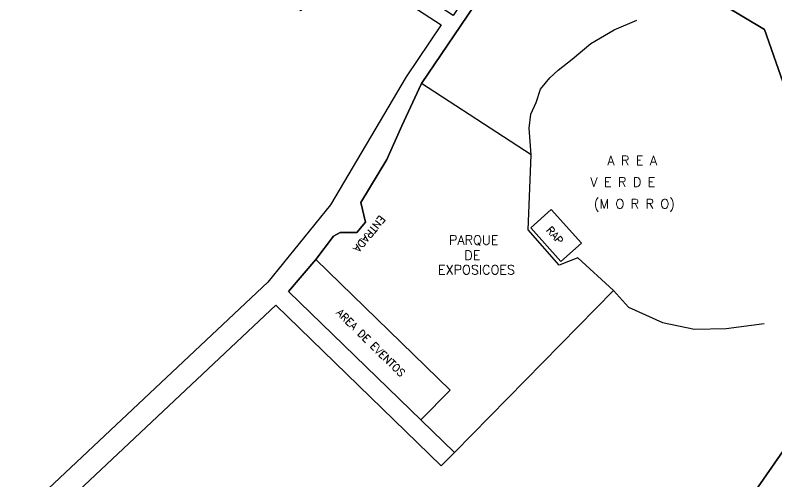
# Model space of a CAD drawing. Extents: x 714896 to 749292, y 8417558 to 8447149.
# Drawn here: x 743645 to 744458, y 8428951 to 8429449 of the extents above; entities that cross this region are included whole.
import ezdxf

# ---------------------------------------------------------------- set-up
doc = ezdxf.new("R2010")
doc.units = 0
doc.header["$MEASUREMENT"] = 0
for name, color, linetype in [('LOTE', 7, 'CONTINUOUS'), ('QUADRA', 6, 'CONTINUOUS'), ('TEXTO', 7, 'CONTINUOUS')]:
    doc.layers.add(name, color=color, linetype=linetype)
doc.styles.add('ROMANS', font='ROMANS.SHX', dxfattribs={"height": 1.5})

msp = doc.modelspace()

# ---------------------------------------------------------------- linework, layer by layer
at = {"layer": 'LOTE', "linetype": 'CONTINUOUS'}
for points in [[(743597.23, 8429512.57), (743700.66, 8429601.76), (743709.36, 8429609.93), (743844.59, 8429522.63), (743854.67, 8429516.12), (743950.45, 8429454.29), (743987.13, 8429512.15), (744099.74, 8429438.66), (744062.54, 8429383.34), (743981.77, 8429246.72), (743914.65, 8429163.82), (743650.4, 8428915.11), (743559.81, 8428989.83)], [(743549.93, 8428977.05), (743646.82, 8428897.14), (743682.33, 8428858.61), (743696, 8428873.17), (743670.09, 8428901.24), (743923.24, 8429139.48), (744100.06, 8428967.66), (744114, 8428982), (743937, 8429154), (743966, 8429188), (743985, 8429213), (743992, 8429217), (744010, 8429217), (744019, 8429228), (744014, 8429249), (744042, 8429295), (744058, 8429331), (744079, 8429376), (744141.91, 8429469.57), (744220.83, 8429568.02), (744445.37, 8429433.76), (744556.7, 8429115.7), (744045.2, 8428379.06), (743172.82, 8428823.02)], [(744196, 8429300), (744193.88, 8429328.58), (744195.8, 8429343.55), (744201.55, 8429355.99), (744205.93, 8429370.05), (744215.83, 8429382.34), (744225.01, 8429390.42), (744239.7, 8429402.06), (744259.74, 8429418.99), (744284.76, 8429433.52), (744309.06, 8429443.83)], [(743966, 8429188), (744109.43, 8429048.62), (744078.18, 8429016.81)], [(744284, 8429155), (744299.84, 8429137.14), (744336.44, 8429120.77), (744370.44, 8429113.64), (744404.38, 8429114.48), (744444.8, 8429119.89)]]:
    msp.add_lwpolyline(points, dxfattribs=at)
at = {"layer": 'LOTE', "color": 2}
for points in [[(744141.91, 8429469.57), (744079, 8429376)], [(744100.06, 8428967.66), (743923.24, 8429139.48)]]:
    msp.add_lwpolyline(points, dxfattribs=at)
at = {"layer": 'LOTE', "linetype": 'CONTINUOUS'}
msp.add_lwpolyline([(744284, 8429155), (744246, 8429190), (744226, 8429182), (744193, 8429220), (744196, 8429300), (744079, 8429376), (744058, 8429331), (744042, 8429295), (744014, 8429249), (744019, 8429228), (744010, 8429217), (743992, 8429217), (743985, 8429213), (743966, 8429188), (743937, 8429154), (744114, 8428982)], close=True, dxfattribs=at)
at = {"layer": 'LOTE'}
msp.add_lwpolyline([(744195.62, 8429221.96), (744227.78, 8429185.99), (744249.63, 8429205.52), (744217.47, 8429241.5)], close=True, dxfattribs=at)
at = {"layer": 'QUADRA', "linetype": 'CONTINUOUS'}
msp.add_lwpolyline([(744107.45, 8427847.47), (744045.2, 8428379.06), (744556.7, 8429115.7), (744445.37, 8429433.76), (744200.8, 8429579.99), (744112.58, 8429448.79), (743995.43, 8429525.24), (743996.74, 8429527.31), (744174.17, 8429807.13), (744205.49, 8429803.8), (744205.49, 8429803.8), (744563.86, 8429765.74), (744729.49, 8429687.55), (744942.75, 8429591.43), (745244.3, 8429483.59)], dxfattribs=at)

# ---------------------------------------------------------------- texts
at = {"layer": 'TEXTO', "style": 'ROMANS'}
for s, p in [('A R E A    ', (744277.37, 8429288.95)), ('    V E R D E ', (744229.41, 8429265.88)), ('(M O R R O)', (744262.91, 8429242.59)), ('PARQUE', (744108.29, 8429203.97)), ('DE', (744124.64, 8429187.64)), ('EXPOSICOES', (744096.49, 8429172.22))]:
    msp.add_text(s, height=10, dxfattribs=at).set_placement(p)
for s, rotation, p in [('ENTRADA', 231.0005, (744034.59, 8429236.05)), ('RAP', 310.78369, (744211.58, 8429219.19)), ('AREA DE EVENTOS', 315.37174, (743987.35, 8429130.62))]:
    msp.add_text(s, height=8, rotation=rotation, dxfattribs=at).set_placement(p)

doc.saveas('drawing.dxf')
